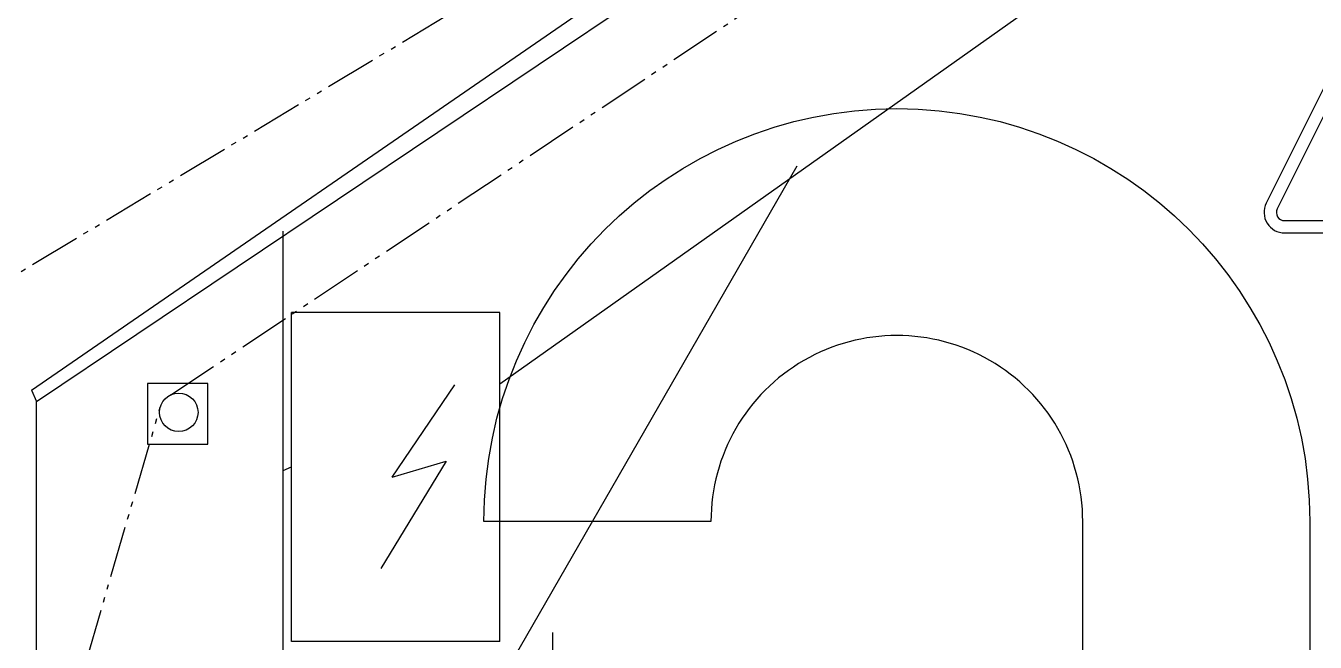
# Model space of a CAD drawing. Header units: millimetres. Extents: x 1084702 to 1166801, y 36632 to 124519.
# Drawn here: x 1120370 to 1121937, y 108678 to 109428 of the extents above; entities that cross this region are included whole.
import ezdxf

# ---------------------------------------------------------------- set-up
doc = ezdxf.new("R2010")
doc.units = ezdxf.units.MM
doc.header["$LTSCALE"] = 250
doc.linetypes.add('PHANTOM', pattern=[2.1, 1.25, -0.2, 0.125, -0.2, 0.125, -0.2])
doc.layers.get('0').update_dxf_attribs({"color": 255})

# ---------------------------------------------------------------- blocks, each defined once
blk = doc.blocks.new('ankmm')
blk.add_line((-1832.5, 1468.9), (-1832.5, 1061.3))
blk = doc.blocks.new('de4r5t6')
blk.add_lwpolyline([(-2376, 932), (-2376, 1604, 1.000001), (-2828, 1604), (-3104, 1604, -1), (-2100, 1604), (-2100, 930.6)], format="xyb")
blk = doc.blocks.new('eyhd6teirr4')
at = {"ltscale": 0.2}
for p, q in [((-1133.4, 1750), (1374.2, 3433.3)), ((-570.1, 1771.4), (1471.4, 3217.7)), ((-1139.6, 1763.7), (-273.5, 2360.3)), ((-813.4, 985), (-208.8, 2036.3)), ((-833.4, 985), (-833.4, 1957.1)), ((-823.4, 1457.9), (-823.4, 1857.9)), ((-570.1, 1857.9), (-823.4, 1857.9)), ((-570.1, 1457.9), (-570.1, 1857.9)), ((-1139.6, 1763.7), (-1133.4, 1750)), ((-701.2, 1657.8), (-624.7, 1770.2)), ((-1133.4, 1313.3), (-1133.4, 1750)), ((-833.4, 1665.9), (-823.4, 1670.4)), ((-570.1, 1457.9), (-823.4, 1457.9))]:
    blk.add_line(p, q, dxfattribs=at)
at = {"linetype": 'PHANTOM', "ltscale": 0.2}
for p, q in [((-1498.2, 1699.8), (1250.1, 3352.9)), ((-970.1, 1757.9), (434.8, 2694.5)), ((-1130.9, 1234.5), (-983, 1743.1))]:
    blk.add_line(p, q, dxfattribs=at)
at = {"ltscale": 0.2}
for points in [[(361.7, 1991, 0.557537), (384.1, 1954.8), (551.7, 1954.8, 0.557537), (574.1, 1991), (490.3, 2158.7, 0.618034), (445.5, 2158.7)], [(375.1, 1984.3, 0.557537), (384.1, 1969.8), (551.7, 1969.8, 0.557537), (560.7, 1984.3), (476.9, 2151.9, 0.618034), (459, 2151.9)]]:
    blk.add_lwpolyline(points, format="xyb", close=True, dxfattribs=at)
blk.add_lwpolyline([(-998.6, 1698.1), (-925, 1698.1), (-925, 1771.8), (-998.6, 1771.8)], close=True, dxfattribs=at)
blk.add_lwpolyline([(-701.2, 1657.8), (-635.2, 1677.3), (-714.7, 1546.8)])
blk.add_circle((-960.5, 1736.6), 23.4, dxfattribs=at)
blk = doc.blocks.new('profil_B4_1')
for name, p in [('eyhd6teirr4', (103753, 71594.7)), ('de4r5t6', (106267.6, 71594.7)), ('ankmm', (105079.6, 71594.7))]:
    blk.add_blockref(name, p)

msp = doc.modelspace()

# ---------------------------------------------------------------- block references
msp.add_blockref('profil_B4_1', (1017763, 35626.5))

doc.saveas('drawing.dxf')
